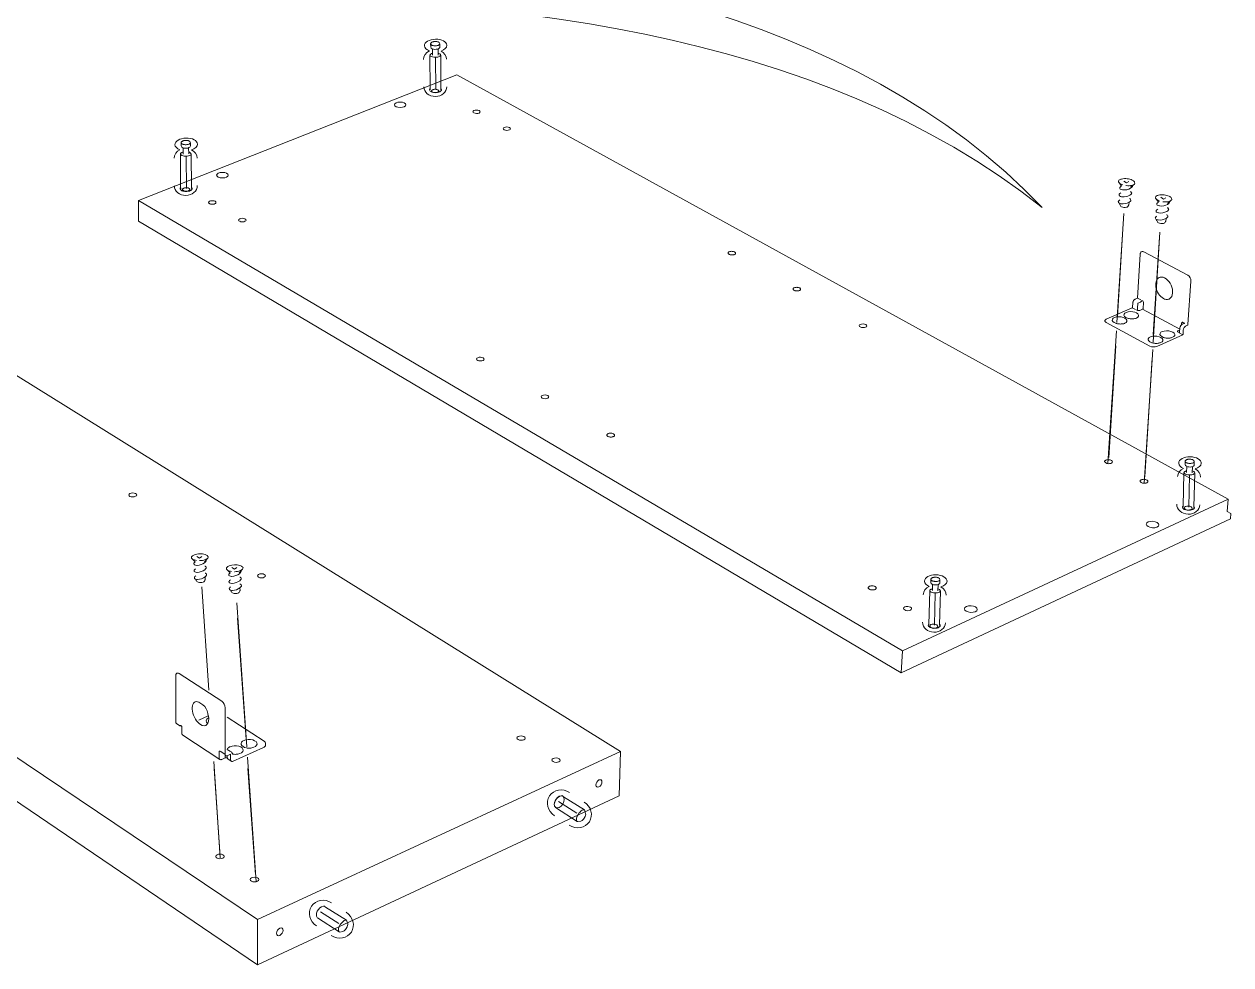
# Model space of a CAD drawing. Header units: metres. Extents: x -6.4 to 35.9, y -8.9 to 6.5.
# Drawn here: x 23.401 to 24.68, y 4.524 to 5.522 of the extents above; entities that cross this region are included whole.
import ezdxf

# ---------------------------------------------------------------- set-up
doc = ezdxf.new("R2010")
doc.units = ezdxf.units.M
doc.header["$MEASUREMENT"] = 0
doc.layers.add('PDF4_Geometry_Num_Penna__1_Num_Penna__255_Num_Penna__255_Num_Penna__255', color=255, linetype='Continuous', lineweight=18)
doc.layers.add('PDF4_Geometry_Num_Penna__7_Num_Penna__7_Num_Penna__7_Num_Penna__7', color=7, linetype='Continuous', lineweight=18)

msp = doc.modelspace()

# ---------------------------------------------------------------- linework, layer by layer
at = {"layer": 'PDF4_Geometry_Num_Penna__1_Num_Penna__255_Num_Penna__255_Num_Penna__255', "color": 255, "linetype": 'Continuous', "lineweight": 18, "flags": 128}
for points in [[(24.5662, 5.3104), (24.5599, 5.2116)], [(24.6046, 5.2956), (24.598, 5.1927)], [(24.5583, 5.1806), (24.5508, 5.0623)], [(24.5969, 5.168), (24.5889, 5.0415)], [(23.627, 4.8919), (23.6359, 4.7637)], [(23.602, 4.7326), (23.6082, 4.644)], [(23.638, 4.7323), (23.6458, 4.6199)]]:
    msp.add_lwpolyline(points, dxfattribs=at)
at = {"layer": 'PDF4_Geometry_Num_Penna__7_Num_Penna__7_Num_Penna__7_Num_Penna__7', "color": 7, "linetype": 'Continuous', "lineweight": 18, "flags": 128}
for points in [[(23.8414, 5.4975), (23.8414, 5.5007, 0.314902), (23.8397, 5.5027), (23.8395, 5.5028), (23.8389, 5.5029), (23.8383, 5.5031), (23.8377, 5.5032), (23.8371, 5.5032), (23.8365, 5.5032), (23.8358, 5.5032), (23.8352, 5.5031), (23.8346, 5.503), (23.8341, 5.5029), (23.8336, 5.5027), (23.8331, 5.5025), (23.8326, 5.5022), (23.8323, 5.5019), (23.832, 5.5016), (23.8319, 5.5013), (23.8318, 5.501), (23.8317, 5.5007), (23.8318, 5.4974)], [(23.8426, 5.453), (23.8424, 5.4886, 0.318637), (23.8396, 5.4908)], [(23.8312, 5.4535, 0.229516), (23.8306, 5.4523), (23.8306, 5.452), (23.8306, 5.4519)], [(23.8312, 5.4527), (23.8312, 5.4526, 0.380846), (23.8315, 5.4524)], [(23.5769, 5.3926), (23.5769, 5.3958, 0.315068), (23.5752, 5.3978), (23.5749, 5.3979), (23.5744, 5.3981), (23.5738, 5.3982), (23.5732, 5.3983), (23.5726, 5.3983), (23.5719, 5.3983), (23.5713, 5.3983), (23.5707, 5.3982), (23.5701, 5.3981), (23.5696, 5.398), (23.569, 5.3978), (23.5685, 5.3976), (23.5681, 5.3973), (23.5678, 5.3971), (23.5675, 5.3968), (23.5673, 5.3964), (23.5672, 5.3961), (23.5672, 5.3958), (23.5672, 5.3925)], [(23.5781, 5.3481), (23.5779, 5.3837, 0.318051), (23.5751, 5.3859)], [(24.561, 5.355, 0.209064), (24.5614, 5.3539), (24.5643, 5.35, 0.106603), (24.5627, 5.3486)], [(24.5614, 5.3538, 0.116264), (24.5638, 5.352, 0.033505), (24.5658, 5.3512)], [(24.5781, 5.3543, 0.114019), (24.5757, 5.3562, 0.079713), (24.5702, 5.3577, 0.082315), (24.5644, 5.3574, 0.116548), (24.5616, 5.3561)], [(24.5656, 5.3459, 0.154159), (24.5739, 5.3476, 0.121012), (24.5757, 5.3492)], [(24.5689, 5.3505, 0.014827), (24.5694, 5.3504, 0.08025), (24.5751, 5.3507, 0.11741), (24.5779, 5.352)], [(24.5785, 5.3531, -0.205501), (24.5779, 5.3521), (24.5738, 5.3486)], [(23.5666, 5.3486, 0.22634), (23.5661, 5.3474), (23.5661, 5.3471), (23.5661, 5.3471)], [(24.5625, 5.348, 0.275082), (24.563, 5.3468, 0.115964), (24.5652, 5.346)], [(24.5648, 5.3385, 0.153612), (24.5731, 5.3402, 0.113917), (24.5749, 5.3418)], [(24.6002, 5.3379, 0.21088), (24.6006, 5.3367), (24.6035, 5.3329, 0.106603), (24.6019, 5.3315)], [(24.6006, 5.3367, 0.117308), (24.603, 5.3348, 0.031742), (24.605, 5.334)], [(24.6173, 5.3372, 0.114019), (24.6149, 5.3391, 0.078921), (24.6094, 5.3406, 0.082275), (24.6036, 5.3403, 0.117649), (24.6008, 5.339)], [(24.5609, 5.3332, 0.27487), (24.5614, 5.332, 0.118872), (24.5636, 5.3312)], [(24.5624, 5.3305), (24.5631, 5.329, 0.118395), (24.5643, 5.328, 0.080816), (24.5668, 5.3273, 0.084091), (24.5695, 5.3274, 0.116647), (24.5709, 5.3282), (24.5718, 5.3294)], [(24.5741, 5.3344, -0.11622), (24.5723, 5.3328), (24.572, 5.3299)], [(24.6017, 5.3309, 0.273761), (24.6022, 5.3297, 0.115964), (24.6044, 5.3289, 0.001282), (24.6048, 5.3288, 0.15512), (24.6131, 5.3305, 0.121012), (24.6149, 5.3321)], [(24.604, 5.3214, 0.153612), (24.6123, 5.3231, 0.112833), (24.6141, 5.3247)], [(24.6086, 5.3333, 0.080361), (24.6143, 5.3336, 0.117876), (24.6171, 5.3349)], [(24.6177, 5.336, -0.203144), (24.6171, 5.3349), (24.613, 5.3315)], [(24.6001, 5.3161, 0.273546), (24.6006, 5.3149, 0.118872), (24.6028, 5.314)], [(24.6016, 5.3133), (24.6023, 5.3119, 0.120653), (24.6035, 5.3109, 0.080816), (24.606, 5.3102, 0.084091), (24.6087, 5.3103, 0.116493), (24.6101, 5.3111), (24.611, 5.3123)], [(24.6133, 5.3173, -0.114958), (24.6115, 5.3157), (24.6112, 5.3128, -0.189974), (24.6109, 5.3122)], [(24.6135, 5.3178, 0.276902), (24.6129, 5.319, 0.03883), (24.6121, 5.3195)], [(24.6292, 5.1923), (24.6293, 5.1925), (24.6295, 5.1928), (24.6295, 5.193), (24.6298, 5.1975), (24.6299, 5.1981), (24.6301, 5.1987), (24.6303, 5.1993), (24.6306, 5.1999), (24.631, 5.2004), (24.6314, 5.2008), (24.6319, 5.2012), (24.6323, 5.2015), (24.6344, 5.2024), (24.6345, 5.2025), (24.6347, 5.2026), (24.6347, 5.2028), (24.6347, 5.203), (24.6379, 5.2492, 0.272109), (24.6346, 5.2555), (24.5879, 5.2801), (24.5875, 5.2803), (24.587, 5.2805), (24.5865, 5.2805), (24.5861, 5.2805), (24.5856, 5.2803), (24.5852, 5.2801), (24.5849, 5.2798), (24.5845, 5.2793), (24.5843, 5.2789), (24.5842, 5.2783), (24.5841, 5.2777), (24.5811, 5.2311), (24.5788, 5.2301)], [(24.6251, 5.1948), (24.6255, 5.1947), (24.6258, 5.1947), (24.6258, 5.1944), (24.6256, 5.1942), (24.6292, 5.1923), (24.6016, 5.18, -0.201542), (24.5944, 5.1802), (24.5481, 5.2052)], [(24.6413, 5.0545), (24.6414, 5.0578, 0.314111), (24.6398, 5.0598), (24.6395, 5.0599), (24.639, 5.0601), (24.6384, 5.0602), (24.6378, 5.0603), (24.6372, 5.0604), (24.6366, 5.0604), (24.6359, 5.0604), (24.6353, 5.0604), (24.6347, 5.0603), (24.6342, 5.0602), (24.6336, 5.06), (24.6331, 5.0598), (24.6327, 5.0595), (24.6324, 5.0593), (24.6321, 5.059), (24.6319, 5.0587), (24.6318, 5.0583), (24.6318, 5.058), (24.6317, 5.0548)], [(24.6411, 5.01), (24.642, 5.0456, 0.316988), (24.6393, 5.0479)], [(24.6296, 5.0109, 0.230979), (24.629, 5.0097), (24.629, 5.0094), (24.629, 5.0093)], [(24.6296, 5.0101), (24.6296, 5.01, 0.381044), (24.63, 5.0098)], [(24.6309, 5.0072), (24.6312, 5.0071), (24.6318, 5.0069), (24.6324, 5.0067), (24.6331, 5.0066), (24.6338, 5.0065), (24.6345, 5.0064), (24.6352, 5.0064), (24.6359, 5.0064), (24.6366, 5.0064), (24.6373, 5.0065), (24.638, 5.0066), (24.6386, 5.0067), (24.6392, 5.0069), (24.6398, 5.0071), (24.6403, 5.0073), (24.6407, 5.0076), (24.6411, 5.0079), (24.6413, 5.0082), (24.6415, 5.0085), (24.6416, 5.0089), (24.6416, 5.009), (24.6416, 5.0093, 0.219109), (24.6411, 5.0106)], [(23.5917, 4.9516), (23.5953, 4.9556, 0.416893), (23.5952, 4.9578, 0.115072), (23.5925, 4.9594, 0.079988), (23.5868, 4.9601, 0.080809), (23.5811, 4.959, 0.11522), (23.5786, 4.9573, 0.421319), (23.5786, 4.9551), (23.5821, 4.9517, 0.107652), (23.5807, 4.95)], [(23.5787, 4.955, 0.116113), (23.5813, 4.9535, 0.030584), (23.5834, 4.953)], [(23.5806, 4.9494, 0.275188), (23.5813, 4.9483, 0.116139), (23.5836, 4.9478, -0.01056), (23.584, 4.9478, 0.154702), (23.5919, 4.9506, 0.121838), (23.5935, 4.9525)], [(23.587, 4.9528, 0.081212), (23.5927, 4.9539, 0.11827), (23.5953, 4.9556)], [(23.5823, 4.9443, 0.100246), (23.5809, 4.9426, 0.141539), (23.5808, 4.942)], [(23.5815, 4.9409, 0.118319), (23.5838, 4.9403, 0.010414), (23.5842, 4.9404, 0.153526), (23.5922, 4.9432, 0.11283), (23.5937, 4.945)], [(23.5938, 4.9456, 0.277852), (23.5931, 4.9467, 0.05402), (23.5922, 4.947)], [(23.5941, 4.9381, 0.27349), (23.5934, 4.9392, 0.037953), (23.5925, 4.9396)], [(23.6287, 4.9399), (23.6323, 4.9439, 0.418333), (23.6322, 4.9462, 0.11309), (23.6295, 4.9477, 0.162413), (23.6181, 4.9473, 0.115634), (23.6156, 4.9456, 0.42264), (23.6156, 4.9434), (23.6191, 4.94, 0.106273), (23.6177, 4.9383)], [(23.6157, 4.9434, 0.115558), (23.6183, 4.9418, 0.030568), (23.6205, 4.9413)], [(23.6176, 4.9377, 0.27787), (23.6183, 4.9367, 0.117793), (23.6206, 4.9361), (23.621, 4.9361, 0.154503), (23.629, 4.939, 0.121884), (23.6305, 4.9408)], [(23.6236, 4.9411, 0.009486), (23.6241, 4.9411, 0.080509), (23.6297, 4.9422, 0.11963), (23.6323, 4.9439)], [(23.583, 4.932), (23.5838, 4.9307, 0.11729), (23.5851, 4.9299, 0.1626), (23.5904, 4.93, 0.119), (23.5917, 4.931), (23.5924, 4.9323)], [(23.5939, 4.9375, -0.115265), (23.5925, 4.9357), (23.5926, 4.9328)], [(23.6212, 4.9287, 0.153978), (23.6292, 4.9315, 0.11392), (23.6307, 4.9333)], [(23.6311, 4.9265, 0.272525), (23.6304, 4.9275, 0.036453), (23.6295, 4.9279)], [(24.3717, 4.9294), (24.3718, 4.9326, 0.314587), (24.3701, 4.9346), (24.3699, 4.9347), (24.3694, 4.9349), (24.3688, 4.9351), (24.3682, 4.9352), (24.3676, 4.9353), (24.3669, 4.9353), (24.3663, 4.9353), (24.3657, 4.9352), (24.3651, 4.9351), (24.3645, 4.935), (24.364, 4.9349), (24.3635, 4.9347), (24.3631, 4.9344), (24.3627, 4.9341), (24.3625, 4.9338), (24.3623, 4.9335), (24.3622, 4.9332), (24.3621, 4.9329), (24.362, 4.9296)], [(23.6188, 4.9218, 0.117668), (23.6211, 4.9212, 0.010271), (23.6215, 4.9212, 0.154256), (23.6295, 4.924)], [(23.631, 4.9259, -0.116351), (23.6295, 4.9241), (23.6296, 4.9211)], [(24.3714, 4.8849), (24.3724, 4.9204, 0.318452), (24.3696, 4.9228)], [(24.36, 4.8857, 0.231801), (24.3594, 4.8845), (24.3594, 4.8843), (24.3594, 4.8842)], [(24.36, 4.8849), (24.36, 4.8849, 0.366962), (24.3603, 4.8846)], [(24.3613, 4.8821), (24.3616, 4.882), (24.3621, 4.8818), (24.3628, 4.8816), (24.3634, 4.8815), (24.3641, 4.8814), (24.3648, 4.8813), (24.3656, 4.8812), (24.3663, 4.8812), (24.367, 4.8813), (24.3677, 4.8813), (24.3684, 4.8814), (24.369, 4.8816), (24.3696, 4.8817), (24.3702, 4.8819), (24.3706, 4.8822), (24.3711, 4.8825), (24.3714, 4.8827), (24.3717, 4.8831), (24.3719, 4.8834), (24.372, 4.8838), (24.372, 4.8839), (24.372, 4.8842, 0.219109), (24.3715, 4.8854)], [(23.6085, 4.7508), (23.6091, 4.7504), (23.6137, 4.7474), (23.6137, 4.7969, 0.232501), (23.6102, 4.8038), (23.5649, 4.8331), (23.5644, 4.8334), (23.5639, 4.8336), (23.5635, 4.8336), (23.5631, 4.8336), (23.5627, 4.8335), (23.5623, 4.8333), (23.562, 4.833), (23.5617, 4.8325), (23.5615, 4.832), (23.5614, 4.8314), (23.5614, 4.8307), (23.5616, 4.7815), (23.5616, 4.781), (23.5618, 4.7806), (23.562, 4.7803), (23.5622, 4.7801)], [(23.5858, 4.7837), (23.5959, 4.7882, 0.340592), (23.5831, 4.8035)]]:
    msp.add_lwpolyline(points, format="xyb", dxfattribs=at)
for points in [[(23.8337, 5.4908), (23.8336, 5.4907), (23.833, 5.4906), (23.8325, 5.4903), (23.8321, 5.4901), (23.8317, 5.4898), (23.8314, 5.4895), (23.8311, 5.4892), (23.831, 5.4889), (23.8309, 5.4885), (23.8309, 5.4884)], [(23.8414, 5.5007), (23.8414, 5.5006), (23.8413, 5.5003), (23.8411, 5.5001), (23.8409, 5.4998), (23.8405, 5.4996), (23.8401, 5.4993), (23.8396, 5.4991), (23.8391, 5.499), (23.8385, 5.4988), (23.8378, 5.4987), (23.8372, 5.4987), (23.8365, 5.4986), (23.8358, 5.4987), (23.8352, 5.4987), (23.8345, 5.4988), (23.834, 5.499), (23.8334, 5.4991), (23.8329, 5.4993), (23.8325, 5.4996), (23.8322, 5.4998), (23.832, 5.5001), (23.8318, 5.5003), (23.8318, 5.5006), (23.8317, 5.5007)], [(23.8337, 5.4954), (23.8337, 5.4888)], [(23.8396, 5.4888), (23.8396, 5.4954)], [(23.8309, 5.4884), (23.8309, 5.4885), (23.8312, 5.4529)], [(23.8368, 5.4862), (23.8373, 5.4522)], [(23.5218, 5.3345), (23.8596, 5.4679), (24.6774, 5.018)], [(23.8326, 5.4499), (23.8328, 5.4498), (23.8334, 5.4496), (23.8341, 5.4494), (23.8347, 5.4493), (23.8354, 5.4492), (23.8361, 5.4492), (23.8369, 5.4491), (23.8376, 5.4492), (23.8383, 5.4492), (23.839, 5.4493), (23.8397, 5.4494), (23.8403, 5.4496), (23.8409, 5.4498), (23.8414, 5.45), (23.8419, 5.4503), (23.8423, 5.4505), (23.8427, 5.4509), (23.843, 5.4512), (23.8431, 5.4515), (23.8432, 5.4519), (23.8432, 5.4521)], [(23.5769, 5.3958), (23.5769, 5.3958), (23.5768, 5.3955), (23.5766, 5.3952), (23.5764, 5.3949), (23.576, 5.3947), (23.5756, 5.3945), (23.5751, 5.3943), (23.5745, 5.3941), (23.5739, 5.394), (23.5733, 5.3939), (23.5726, 5.3938), (23.572, 5.3938), (23.5713, 5.3938), (23.5706, 5.3939), (23.57, 5.394), (23.5694, 5.3941), (23.5689, 5.3943), (23.5684, 5.3945), (23.568, 5.3947), (23.5677, 5.3949), (23.5674, 5.3952), (23.5673, 5.3955), (23.5672, 5.3958), (23.5672, 5.3958)], [(23.5691, 5.3905), (23.5692, 5.3839)], [(23.5751, 5.384), (23.575, 5.3906)], [(23.5692, 5.3859), (23.5691, 5.3859), (23.5685, 5.3857), (23.568, 5.3855), (23.5675, 5.3852), (23.5671, 5.385), (23.5668, 5.3847), (23.5666, 5.3843), (23.5665, 5.384), (23.5664, 5.3837), (23.5664, 5.3835)], [(23.5664, 5.3836), (23.5664, 5.3836), (23.5666, 5.348)], [(23.5723, 5.3813), (23.5728, 5.3473)], [(24.5669, 5.3552), (24.5695, 5.3533), (24.572, 5.3547)], [(23.568, 5.345), (23.5683, 5.3449), (23.5689, 5.3447), (23.5695, 5.3446), (23.5702, 5.3444), (23.5709, 5.3443), (23.5716, 5.3443), (23.5723, 5.3443), (23.5731, 5.3443), (23.5738, 5.3444), (23.5745, 5.3444), (23.5751, 5.3446), (23.5758, 5.3447), (23.5764, 5.3449), (23.5769, 5.3451), (23.5774, 5.3454), (23.5778, 5.3457), (23.5781, 5.346), (23.5784, 5.3463), (23.5786, 5.3467), (23.5787, 5.347), (23.5787, 5.3472)], [(24.6061, 5.3381), (24.6087, 5.3362), (24.6112, 5.3375)], [(23.5218, 5.3345), (23.522, 5.3126)], [(23.5218, 5.3345), (24.3319, 4.8571), (24.6774, 5.018)], [(24.5624, 5.3315), (24.5623, 5.3309)], [(23.522, 5.3126), (24.3308, 4.8339)], [(24.5666, 5.3208), (24.5592, 5.2054)], [(24.6016, 5.3144), (24.6015, 5.3138)], [(24.6051, 5.3012), (24.5977, 5.1844)], [(24.0331, 4.7506), (23.2655, 5.228), (22.8925, 5.0806)], [(24.576, 5.2217), (24.5759, 5.2214), (24.5758, 5.2211), (24.5756, 5.2209)], [(24.5763, 5.2261), (24.576, 5.2217)], [(24.5788, 5.2301), (24.5783, 5.2298), (24.5779, 5.2295), (24.5775, 5.229), (24.5771, 5.2285), (24.5767, 5.2279), (24.5765, 5.2273), (24.5763, 5.2267), (24.5763, 5.2261)], [(24.5845, 5.227), (24.5816, 5.2257), (24.5813, 5.2205), (24.5812, 5.2201), (24.5811, 5.2195), (24.5809, 5.219), (24.5807, 5.2185), (24.5812, 5.2182)], [(24.5847, 5.2292), (24.5811, 5.2311)], [(24.5845, 5.227), (24.5849, 5.2273), (24.5853, 5.2275), (24.5856, 5.2279), (24.5859, 5.2284)], [(24.5876, 5.2262), (24.5876, 5.2266), (24.5875, 5.227), (24.5873, 5.2274), (24.5871, 5.2277), (24.5868, 5.2281), (24.5865, 5.2283), (24.586, 5.2285)], [(24.5875, 5.2262), (24.5872, 5.2204), (24.5871, 5.2201), (24.587, 5.2198), (24.5868, 5.2196), (24.5865, 5.2194)], [(24.6088, 5.2307), (24.6097, 5.2302), (24.6106, 5.2299), (24.6115, 5.2297), (24.6124, 5.2297), (24.6132, 5.2297), (24.614, 5.2299), (24.6147, 5.2302), (24.6155, 5.2306)], [(24.5466, 5.2071), (24.5467, 5.2075), (24.5469, 5.2078), (24.5472, 5.2082), (24.5476, 5.2084), (24.5481, 5.2087)], [(24.5756, 5.2209), (24.5481, 5.2087)], [(24.5784, 5.2094), (24.5775, 5.2093), (24.5765, 5.2092), (24.5755, 5.2091), (24.5745, 5.2092), (24.5735, 5.2093), (24.5725, 5.2094), (24.5716, 5.2096), (24.5707, 5.2099)], [(24.5792, 5.219), (24.5756, 5.2209)], [(24.5803, 5.21), (24.5797, 5.2098), (24.5791, 5.2096), (24.5784, 5.2094)], [(24.5812, 5.2182), (24.5816, 5.2181), (24.582, 5.2179), (24.5824, 5.2179), (24.5829, 5.2179), (24.5833, 5.218), (24.5836, 5.2181), (24.5865, 5.2194)], [(24.6261, 5.1982), (24.5865, 5.2194)], [(24.5481, 5.2052), (24.5475, 5.2056), (24.5471, 5.2059), (24.5468, 5.2063), (24.5466, 5.2067), (24.5466, 5.2071)], [(24.5588, 5.1964), (24.5498, 5.0558)], [(24.5659, 5.2039), (24.565, 5.2038), (24.564, 5.2037), (24.5631, 5.2036), (24.5621, 5.2037), (24.5611, 5.2037), (24.5601, 5.2039), (24.5592, 5.2041), (24.5583, 5.2044)], [(24.5678, 5.2045), (24.5673, 5.2043), (24.5666, 5.204), (24.5659, 5.2039)], [(24.6241, 5.1953), (24.6238, 5.1955), (24.6236, 5.1957), (24.6236, 5.1959), (24.6236, 5.1961), (24.6238, 5.1963), (24.6241, 5.1965)], [(24.6261, 5.1973), (24.6241, 5.1965)], [(24.6288, 5.2034), (24.6283, 5.2031), (24.6279, 5.2028), (24.6274, 5.2023), (24.627, 5.2018), (24.6267, 5.2012), (24.6265, 5.2006), (24.6263, 5.2), (24.6262, 5.1994), (24.6259, 5.1952)], [(24.6298, 5.2051), (24.6293, 5.2054), (24.629, 5.2055), (24.6287, 5.2055), (24.6285, 5.2054), (24.6283, 5.2052), (24.6282, 5.205), (24.628, 5.2046), (24.628, 5.2028)], [(24.6297, 5.2038), (24.6288, 5.2034)], [(24.6307, 5.2043), (24.6297, 5.2038)], [(24.63, 5.2051), (24.6302, 5.2049), (24.6305, 5.2046), (24.6307, 5.2043)], [(24.6312, 5.2049), (24.6312, 5.2047), (24.6311, 5.2045), (24.6309, 5.2044), (24.6308, 5.2043)], [(24.5982, 5.1834), (24.5972, 5.1837), (24.5964, 5.1839)], [(24.604, 5.1834), (24.6031, 5.1833), (24.6021, 5.1832), (24.6011, 5.1831), (24.6001, 5.1832), (24.5991, 5.1833), (24.5982, 5.1834)], [(24.606, 5.184), (24.6054, 5.1838), (24.6047, 5.1836), (24.604, 5.1834)], [(24.6164, 5.189), (24.6155, 5.1888), (24.6145, 5.1887), (24.6136, 5.1887), (24.6126, 5.1888), (24.6116, 5.1888), (24.6106, 5.189), (24.6097, 5.1892), (24.6088, 5.1895)], [(24.6184, 5.1896), (24.6178, 5.1893), (24.6171, 5.1892), (24.6164, 5.189)], [(24.6259, 5.1952), (24.6251, 5.1948), (24.6249, 5.1949), (24.6247, 5.195), (24.6241, 5.1953)], [(24.5974, 5.1768), (24.5883, 5.035)], [(22.8925, 5.0806), (23.6482, 4.5724)], [(24.6414, 5.0578), (24.6414, 5.0577), (24.6413, 5.0574), (24.6411, 5.0571), (24.6409, 5.0569), (24.6405, 5.0566), (24.6401, 5.0564), (24.6396, 5.0562), (24.639, 5.0561), (24.6384, 5.056), (24.6378, 5.0559), (24.6371, 5.0559), (24.6364, 5.0559), (24.6358, 5.0559), (24.6351, 5.056), (24.6345, 5.0561), (24.6339, 5.0563), (24.6334, 5.0564), (24.6329, 5.0567), (24.6325, 5.0569), (24.6322, 5.0571), (24.6319, 5.0574), (24.6318, 5.0577), (24.6318, 5.058), (24.6318, 5.058)], [(24.6305, 5.0458), (24.6305, 5.0459), (24.6296, 5.0103)], [(24.6334, 5.0481), (24.6333, 5.048), (24.6327, 5.0479), (24.6322, 5.0477), (24.6317, 5.0474), (24.6313, 5.0472), (24.631, 5.0469), (24.6308, 5.0466), (24.6306, 5.0463), (24.6305, 5.0459), (24.6305, 5.0458)], [(24.6335, 5.0527), (24.6333, 5.0461)], [(24.6363, 5.0434), (24.6357, 5.0094)], [(24.6392, 5.0459), (24.6394, 5.0525)], [(23.6481, 4.5243), (22.8948, 5.0353)], [(24.6774, 5.018), (24.6765, 5.0049)], [(24.6765, 5.0049), (24.6802, 5.0028)], [(24.3308, 4.8339), (24.6799, 4.9971)], [(24.6802, 5.0028), (24.6799, 4.9971)], [(23.5839, 4.9572), (23.5867, 4.9556), (23.589, 4.9573)], [(23.6209, 4.9455), (23.6238, 4.9439), (23.626, 4.9457)], [(23.5828, 4.933), (23.5828, 4.9325)], [(24.3718, 4.9326), (24.3718, 4.9325), (24.3717, 4.9323), (24.3715, 4.932), (24.3712, 4.9317), (24.3709, 4.9315), (24.3705, 4.9313), (24.3699, 4.9311), (24.3694, 4.931), (24.3688, 4.9308), (24.3682, 4.9308), (24.3675, 4.9307), (24.3668, 4.9307), (24.3661, 4.9308), (24.3655, 4.9309), (24.3649, 4.931), (24.3643, 4.9311), (24.3638, 4.9313), (24.3633, 4.9315), (24.3629, 4.9318), (24.3625, 4.932), (24.3623, 4.9323), (24.3622, 4.9326), (24.3621, 4.9329), (24.3621, 4.9329)], [(24.3639, 4.9275), (24.3637, 4.921)], [(24.3696, 4.9208), (24.3698, 4.9274)], [(23.5889, 4.925), (23.5964, 4.8155)], [(23.6198, 4.9214), (23.6198, 4.9208)], [(23.62, 4.9204), (23.6208, 4.919)], [(23.6295, 4.9207), (23.6287, 4.9193)], [(24.3609, 4.9207), (24.3609, 4.9207), (24.36, 4.8852)], [(24.3637, 4.9229), (24.3637, 4.9229), (24.3631, 4.9227), (24.3626, 4.9226), (24.3621, 4.9223), (24.3617, 4.9221), (24.3614, 4.9218), (24.3611, 4.9214), (24.361, 4.9211), (24.3609, 4.9208), (24.3609, 4.9207)], [(24.3667, 4.9182), (24.3661, 4.8843)], [(23.6261, 4.9082), (23.6367, 4.7553)], [(24.3319, 4.8571), (24.3308, 4.8339)], [(23.6158, 4.7868), (23.6552, 4.7613)], [(23.5622, 4.7801), (23.5657, 4.7778), (23.5657, 4.7779), (23.5656, 4.7779)], [(23.5656, 4.7779), (23.5665, 4.7782)], [(23.5657, 4.7778), (23.566, 4.7777), (23.5663, 4.7776), (23.5667, 4.7777), (23.5671, 4.7778), (23.5672, 4.7777), (23.5673, 4.7776)], [(23.5668, 4.7781), (23.567, 4.7779), (23.5671, 4.7778)], [(23.5673, 4.7776), (23.5675, 4.7773), (23.5677, 4.7769), (23.5678, 4.7765), (23.5679, 4.7761), (23.568, 4.7758)], [(23.568, 4.7745), (23.568, 4.7758)], [(23.5681, 4.7688), (23.568, 4.7689), (23.568, 4.7745)], [(23.6081, 4.7421), (23.5688, 4.7678), (23.5685, 4.768), (23.5683, 4.7684), (23.5681, 4.7688)], [(23.6552, 4.7613), (23.6556, 4.761), (23.6559, 4.7606), (23.6562, 4.7602), (23.6564, 4.7598), (23.6564, 4.7594)], [(23.6085, 4.7508), (23.6082, 4.751), (23.6079, 4.751), (23.6076, 4.7509), (23.6075, 4.7507), (23.6074, 4.7504), (23.6073, 4.75), (23.6073, 4.7431)], [(23.6158, 4.7521), (23.6163, 4.7521), (23.6168, 4.752), (23.6172, 4.7519)], [(23.6194, 4.7476), (23.6158, 4.746)], [(23.6159, 4.7521), (23.616, 4.7526), (23.6162, 4.7532), (23.6166, 4.7537), (23.617, 4.7543), (23.6176, 4.7547), (23.6182, 4.7552), (23.619, 4.7556)], [(23.6172, 4.7519), (23.6189, 4.7508)], [(23.6188, 4.7508), (23.6207, 4.7496)], [(23.6194, 4.7421), (23.6194, 4.7476)], [(23.6207, 4.7496), (23.621, 4.7492), (23.6212, 4.7488), (23.6214, 4.7483), (23.6215, 4.7477)], [(23.6215, 4.74), (23.6545, 4.7548), (23.655, 4.7551), (23.6555, 4.7555), (23.6559, 4.7558), (23.6562, 4.7562), (23.6564, 4.7566), (23.6564, 4.7571)], [(23.6273, 4.7477), (23.6264, 4.7475), (23.6254, 4.7475), (23.6244, 4.7474), (23.6235, 4.7475), (23.6225, 4.7475), (23.6216, 4.7477)], [(23.6421, 4.7543), (23.6411, 4.7541), (23.6401, 4.754), (23.6392, 4.754), (23.6382, 4.754), (23.6372, 4.7541), (23.6363, 4.7543)], [(24.033, 4.7506), (23.6482, 4.5724)], [(23.6564, 4.7594), (23.6564, 4.7571)], [(24.033, 4.7506), (24.0317, 4.7034)], [(23.6016, 4.7399), (23.6086, 4.6377)], [(23.6073, 4.7431), (23.6074, 4.7431), (23.6076, 4.7427), (23.6078, 4.7423), (23.6081, 4.7421)], [(23.6081, 4.7421), (23.6085, 4.7419), (23.6091, 4.7418), (23.6096, 4.7419), (23.6101, 4.7421)], [(23.6101, 4.7421), (23.6137, 4.7436), (23.6141, 4.7438), (23.6145, 4.7438), (23.6151, 4.7438), (23.6156, 4.7438), (23.616, 4.7436), (23.6159, 4.744), (23.6159, 4.7444), (23.6159, 4.746)], [(23.6158, 4.746), (23.6153, 4.7458), (23.6149, 4.7458), (23.6145, 4.7459), (23.6142, 4.7461), (23.6139, 4.7465), (23.6138, 4.7469), (23.6137, 4.7474)], [(23.6137, 4.7436), (23.6137, 4.7459), (23.6139, 4.746), (23.6142, 4.7461)], [(23.6167, 4.7426), (23.6167, 4.7426), (23.6167, 4.7426), (23.6166, 4.7426), (23.6166, 4.7427), (23.6163, 4.7429), (23.6161, 4.7433), (23.616, 4.7436)], [(23.6167, 4.7426), (23.6202, 4.7403)], [(23.6202, 4.7403), (23.6199, 4.7406), (23.6196, 4.741), (23.6194, 4.7415), (23.6194, 4.7421)], [(23.6215, 4.74), (23.621, 4.74), (23.6206, 4.7401), (23.6202, 4.7403)], [(23.6373, 4.7444), (23.6465, 4.6123)], [(24.0317, 4.7034), (23.6481, 4.5243)], [(23.9867, 4.685), (23.9673, 4.6974)], [(23.9727, 4.7025), (23.9708, 4.7037)], [(23.9947, 4.6885), (23.9727, 4.7025)], [(23.9638, 4.6914), (23.9637, 4.6915), (23.9633, 4.6921), (23.963, 4.6928), (23.9629, 4.6935), (23.9628, 4.6943)], [(23.9869, 4.6763), (23.964, 4.691)], [(23.7203, 4.5855), (23.7184, 4.5867)], [(23.7423, 4.5715), (23.7203, 4.5855)], [(23.6482, 4.5724), (23.6481, 4.5243)], [(23.7114, 4.5744), (23.7113, 4.5745), (23.7109, 4.5751), (23.7107, 4.5758), (23.7105, 4.5765), (23.7105, 4.5773)], [(23.7346, 4.5593), (23.7116, 4.574)], [(23.7344, 4.568), (23.715, 4.5804)]]:
    msp.add_lwpolyline(points, dxfattribs=at)
for points in [[(23.8393, 5.4519), (23.8388, 5.4521), (23.8383, 5.4523), (23.8377, 5.4524), (23.837, 5.4525), (23.8364, 5.4525), (23.8357, 5.4525), (23.8351, 5.4524), (23.8345, 5.4523), (23.834, 5.4521), (23.8335, 5.4519), (23.8331, 5.4517), (23.8328, 5.4514), (23.8327, 5.451), (23.8326, 5.4508), (23.8327, 5.4504), (23.8329, 5.4501), (23.8331, 5.4499), (23.8335, 5.4496), (23.834, 5.4494), (23.8346, 5.4492), (23.8351, 5.4491), (23.8358, 5.449), (23.8365, 5.4489), (23.8372, 5.449), (23.8378, 5.449), (23.8384, 5.4492), (23.8389, 5.4494), (23.8394, 5.4496), (23.8397, 5.4499), (23.84, 5.4501), (23.8402, 5.4504), (23.8402, 5.4507), (23.8402, 5.451), (23.84, 5.4513), (23.8397, 5.4516)], [(23.5755, 5.3475), (23.575, 5.3478), (23.5745, 5.348), (23.5738, 5.3481), (23.5732, 5.3482), (23.5725, 5.3482), (23.5718, 5.3482), (23.5712, 5.3481), (23.5706, 5.348), (23.57, 5.3478), (23.5695, 5.3475), (23.5691, 5.3473), (23.5688, 5.347), (23.5686, 5.3467), (23.5686, 5.3463), (23.5686, 5.346), (23.5688, 5.3457), (23.5691, 5.3454), (23.5695, 5.3451), (23.5699, 5.3449), (23.5705, 5.3447), (23.5711, 5.3446), (23.5718, 5.3445), (23.5724, 5.3445), (23.5731, 5.3445), (23.5738, 5.3446), (23.5744, 5.3447), (23.575, 5.3449), (23.5754, 5.3451), (23.5758, 5.3454), (23.5761, 5.3457), (23.5763, 5.346), (23.5764, 5.3463), (23.5763, 5.3466), (23.5761, 5.347), (23.5759, 5.3472)], [(23.6031, 5.3338), (23.6027, 5.334), (23.6021, 5.3342), (23.6015, 5.3343), (23.6008, 5.3344), (23.6001, 5.3344), (23.5995, 5.3344), (23.5988, 5.3343), (23.5982, 5.3342), (23.5976, 5.334), (23.5972, 5.3338), (23.5967, 5.3335), (23.5964, 5.3332), (23.5963, 5.3329), (23.5962, 5.3326), (23.5963, 5.3322), (23.5964, 5.3319), (23.5967, 5.3316), (23.5971, 5.3314), (23.5976, 5.3311), (23.5981, 5.3309), (23.5987, 5.3308), (23.5994, 5.3307), (23.6001, 5.3307), (23.6008, 5.3307), (23.6014, 5.3308), (23.602, 5.3309), (23.6026, 5.3311), (23.6031, 5.3313), (23.6035, 5.3316), (23.6038, 5.3319), (23.604, 5.3322), (23.604, 5.3325), (23.604, 5.3329), (23.6038, 5.3332), (23.6035, 5.3335)], [(24.1539, 5.2801), (24.1534, 5.2803), (24.1528, 5.2805), (24.1522, 5.2806), (24.1515, 5.2807), (24.1508, 5.2808), (24.1501, 5.2807), (24.1495, 5.2807), (24.1489, 5.2805), (24.1483, 5.2803), (24.1479, 5.2801), (24.1475, 5.2798), (24.1472, 5.2795), (24.1471, 5.2792), (24.1471, 5.2789), (24.1472, 5.2785), (24.1474, 5.2782), (24.1477, 5.2779), (24.1481, 5.2776), (24.1486, 5.2774), (24.1492, 5.2772), (24.1498, 5.277), (24.1505, 5.2769), (24.1512, 5.2769), (24.1518, 5.2769), (24.1525, 5.277), (24.1531, 5.2772), (24.1537, 5.2774), (24.1541, 5.2776), (24.1545, 5.2779), (24.1548, 5.2782), (24.1549, 5.2785), (24.155, 5.2788), (24.1549, 5.2791), (24.1547, 5.2795), (24.1543, 5.2798)], [(24.223, 5.2419), (24.2224, 5.2421), (24.2219, 5.2423), (24.2212, 5.2425), (24.2205, 5.2425), (24.2199, 5.2426), (24.2191, 5.2425), (24.2185, 5.2425), (24.2179, 5.2423), (24.2173, 5.2422), (24.2168, 5.2419), (24.2165, 5.2416), (24.2162, 5.2413), (24.2161, 5.241), (24.2161, 5.2407), (24.2162, 5.2403), (24.2164, 5.24), (24.2167, 5.2397), (24.2171, 5.2394), (24.2177, 5.2391), (24.2182, 5.239), (24.2189, 5.2388), (24.2196, 5.2387), (24.2202, 5.2387), (24.221, 5.2387), (24.2216, 5.2388), (24.2222, 5.239), (24.2228, 5.2391), (24.2232, 5.2394), (24.2236, 5.2397), (24.2239, 5.24), (24.224, 5.2403), (24.224, 5.2406), (24.2239, 5.241), (24.2237, 5.2413), (24.2234, 5.2416)], [(24.5859, 5.2284), (24.586, 5.2284), (24.586, 5.2284), (24.586, 5.2284), (24.586, 5.2285)], [(24.5785, 5.2095), (24.5785, 5.2094)], [(24.5661, 5.204), (24.566, 5.204)], [(24.6042, 5.1835), (24.6041, 5.1835)], [(24.6166, 5.1891), (24.6165, 5.189)], [(24.6259, 5.1949), (24.6259, 5.1948)], [(24.0257, 5.0872), (24.0252, 5.0874), (24.0245, 5.0877), (24.0239, 5.0878), (24.0232, 5.0879), (24.0225, 5.0879), (24.0218, 5.0879), (24.0211, 5.0878), (24.0204, 5.0877), (24.0199, 5.0875), (24.0194, 5.0872), (24.019, 5.0869), (24.0187, 5.0866), (24.0185, 5.0862), (24.0185, 5.0858), (24.0186, 5.0855), (24.0188, 5.0851), (24.0191, 5.0848), (24.0196, 5.0845), (24.0201, 5.0843), (24.0207, 5.0841), (24.0213, 5.0839), (24.022, 5.0838), (24.0227, 5.0838), (24.0234, 5.0838), (24.0242, 5.0839), (24.0248, 5.084), (24.0254, 5.0843), (24.0258, 5.0845), (24.0262, 5.0848), (24.0265, 5.0851), (24.0267, 5.0855), (24.0267, 5.0858), (24.0267, 5.0862), (24.0264, 5.0866), (24.0261, 5.0869)], [(24.5535, 5.0591), (24.5539, 5.0588), (24.5543, 5.0585), (24.5545, 5.0581), (24.5547, 5.0577), (24.5547, 5.0574), (24.5545, 5.057), (24.5543, 5.0567), (24.5539, 5.0564), (24.5535, 5.0561), (24.5529, 5.0559), (24.5523, 5.0558), (24.5516, 5.0557), (24.5509, 5.0556), (24.5502, 5.0557), (24.5495, 5.0558), (24.5488, 5.0559), (24.5482, 5.0562), (24.5476, 5.0564), (24.5472, 5.0567), (24.5468, 5.057), (24.5465, 5.0574), (24.5464, 5.0577), (24.5464, 5.0581), (24.5465, 5.0585), (24.5468, 5.0588), (24.5472, 5.0591), (24.5476, 5.0594), (24.5482, 5.0596), (24.5488, 5.0597), (24.5495, 5.0598), (24.5502, 5.0598), (24.5509, 5.0598), (24.5516, 5.0597), (24.5523, 5.0596), (24.5529, 5.0594)], [(24.5911, 5.0383), (24.5916, 5.038), (24.5919, 5.0377), (24.5922, 5.0373), (24.5923, 5.0369), (24.5923, 5.0366), (24.5922, 5.0362), (24.5919, 5.0359), (24.5916, 5.0356), (24.5911, 5.0353), (24.5906, 5.0351), (24.5899, 5.0349), (24.5892, 5.0348), (24.5885, 5.0348), (24.5878, 5.0348), (24.5871, 5.0349), (24.5864, 5.0351), (24.5858, 5.0353), (24.5852, 5.0356), (24.5847, 5.0359), (24.5844, 5.0362), (24.5841, 5.0366), (24.584, 5.037), (24.584, 5.0373), (24.5841, 5.0377), (24.5844, 5.038), (24.5847, 5.0383), (24.5852, 5.0386), (24.5857, 5.0388), (24.5864, 5.039), (24.5871, 5.039), (24.5878, 5.0391), (24.5885, 5.039), (24.5892, 5.0389), (24.5899, 5.0388), (24.5905, 5.0386)], [(24.3031, 4.9253), (24.3035, 4.925), (24.3039, 4.9246), (24.3041, 4.9243), (24.3042, 4.9239), (24.3042, 4.9235), (24.304, 4.9231), (24.3038, 4.9228), (24.3034, 4.9225), (24.3029, 4.9222), (24.3023, 4.922), (24.3017, 4.9218), (24.301, 4.9217), (24.3002, 4.9217), (24.2995, 4.9217), (24.2987, 4.9218), (24.298, 4.922), (24.2974, 4.9222), (24.2969, 4.9225), (24.2964, 4.9228), (24.2961, 4.9232), (24.2958, 4.9235), (24.2957, 4.9239), (24.2957, 4.9243), (24.2959, 4.9246), (24.2962, 4.925), (24.2966, 4.9253), (24.297, 4.9256), (24.2976, 4.9258), (24.2983, 4.926), (24.299, 4.9261), (24.2997, 4.9261), (24.3004, 4.9261), (24.3011, 4.926), (24.3019, 4.9258), (24.3025, 4.9256)], [(23.6215, 4.7477), (23.6215, 4.7477), (23.6216, 4.7477), (23.6215, 4.7477)]]:
    msp.add_lwpolyline(points, close=True, dxfattribs=at)
for points in [[(23.9908, 4.6766, 0.118192), (23.9924, 4.6774, 0.160186), (23.996, 4.6831, 0.114122), (23.996, 4.6849), (23.9953, 4.6877, 0.402183), (23.9937, 4.6886, 0.114277), (23.9914, 4.6876, 0.078642), (23.9883, 4.684, 0.081261), (23.9864, 4.6797, 0.115613), (23.9863, 4.6771, 0.393887), (23.9879, 4.6761)], [(23.7384, 4.5596, 0.11602), (23.74, 4.5604, 0.159571), (23.7436, 4.5661, 0.116402), (23.7437, 4.5679), (23.7429, 4.5707, 0.397432), (23.7413, 4.5717, 0.113523), (23.7391, 4.5706, 0.162469), (23.734, 4.5627, 0.114008), (23.734, 4.5602, 0.392417), (23.7355, 4.5591)]]:
    msp.add_lwpolyline(points, format="xyb", close=True, dxfattribs=at)
at = {"layer": 'PDF4_Geometry_Num_Penna__7_Num_Penna__7_Num_Penna__7_Num_Penna__7', "color": 7, "linetype": 'Continuous', "lineweight": 18}
for centre, radius, start, end in [((24.5746, 5.3499), 0.00127, 354.3227, 18.486), ((24.5664, 5.338), 0.00551, 121.5124, 144.4964), ((24.5651, 5.3436), 0.00509, 235.4019, 262.3542), ((24.5703, 5.3309), 0.00627, 56.2816, 65.1763), ((24.5716, 5.3392), 0.00526, 55.8421, 66.4807), ((24.5654, 5.3308), 0.00526, 121.8686, 145.7108), ((24.5655, 5.345), 0.014, 263.8097, 298.9108), ((24.6055, 5.3209), 0.00544, 121.3592, 144.6497), ((24.6108, 5.3221), 0.00523, 56.1059, 66.7748), ((24.6046, 5.3137), 0.00526, 121.8686, 145.7108), ((24.6043, 5.3265), 0.00509, 235.4019, 262.3542), ((24.6047, 5.328), 0.0141, 263.8623, 298.8581), ((23.5859, 4.9328), 0.00526, 129.9612, 153.7884), ((23.584, 4.938), 0.00513, 243.4566, 270.3007), ((23.584, 4.947), 0.0141, 271.9703, 306.9382), ((23.6228, 4.9284), 0.00546, 129.6273, 152.7882), ((23.6208, 4.9339), 0.0052, 243.6441, 270.1132), ((23.6278, 4.9303), 0.00525, 63.8309, 74.4601), ((23.6229, 4.9211), 0.00522, 129.8137, 153.7595), ((23.6245, 4.926), 0.00817, 253.1687, 290.2268), ((24.3682, 4.878), 0.00354, 63.3367, 78.3053)]:
    msp.add_arc(centre, radius, start, end, dxfattribs=at)
for centre, major_axis, ratio, start_param, end_param in [((23.8366, 5.4972), (0.00483, 0.00005), 0.48037, 3.994932, 6.357123), ((23.8366, 5.4888), (0.00564, 0.00003), 0.419215, 3.073222, 6.293168), ((23.572, 5.3924), (-0.00488, 0), 0.486791, 0.8816, 3.210812), ((23.5721, 5.384), (0.00563, 0.00002), 0.420686, 3.078299, 6.291371), ((24.6094, 5.2416), (-0.005, 0.0114), 0.638263, 6.15547, 8.748312), ((24.6096, 5.2416), (-0.0051, 0.0114), 0.636278, 3.25324, 6.170002), ((24.5623, 5.2075), (-0.00786, 0.00049), 0.484855, 2.379952, 7.343316), ((24.5747, 5.213), (-0.00784, 0.00046), 0.486223, 2.384267, 7.344712), ((24.6129, 5.1926), (-0.0079, 0.00051), 0.486919, 2.382695, 7.346227), ((24.6004, 5.187), (-0.00788, 0.00048), 0.489897, 2.387447, 7.348065), ((24.6363, 5.0461), (-0.00562, 0.00015), 0.419603, 6.212912, 9.430427), ((24.6365, 5.0544), (-0.00482, 0.00011), 0.482995, 0.848583, 3.20838), ((24.3668, 4.9294), (-0.00486, 0.00015), 0.48843, 0.872408, 3.208676), ((24.3666, 4.9209), (-0.00563, 0.00014), 0.422692, 6.215675, 9.425003), ((23.5874, 4.7907), (-0.0054, 0.0125), 0.533007, 6.12286, 8.754314), ((23.5879, 4.79), (-0.0052, 0.012), 0.550639, 2.437008, 4.327885), ((23.6014, 4.7829), (0.00777, 0.00027), 0.559096, 2.278655, 3.762776), ((23.6391, 4.7586), (-0.00838, 0.0001), 0.547925, 5.407257, 7.528862), ((23.6391, 4.7586), (0.00858, 0.00005), 0.539481, 5.059477, 8.531086), ((23.6244, 4.752), (0.00852, 0.00001), 0.542789, 5.05671, 8.545186), ((23.9682, 4.6972), (0.00412, 0.00572), 0.610403, 6.161629, 8.743901), ((23.7159, 4.5802), (0.00413, 0.0057), 0.609012, 6.161796, 8.751346)]:
    msp.add_ellipse(centre, major_axis=major_axis, ratio=ratio, start_param=start_param, end_param=end_param, dxfattribs=at)
for centre, major_axis, ratio in [((23.7994, 5.4361), (-0.00614, 0.00004), 0.467979), ((23.8803, 5.4287), (-0.0038, 0.00007), 0.473182), ((23.9125, 5.4108), (-0.00383, 0.00008), 0.476619), ((23.6109, 5.3615), (0.0062, 0.00002), 0.478989), ((23.632, 5.3139), (-0.00392, 0), 0.481038), ((24.2902, 5.2018), (-0.004, 0.00019), 0.492753), ((23.8845, 5.1665), (-0.00406, 0.00009), 0.49537), ((23.953, 5.1265), (-0.00407, 0.00009), 0.499713), ((23.5158, 5.0225), (0.00415, 0.00002), 0.514711), ((24.635, 5.0086), (-0.0042, 0.00027), 0.505701), ((24.5973, 4.9911), (-0.00671, 0.00047), 0.508948), ((23.6523, 4.9367), (-0.00425, 0.00001), 0.514803), ((24.3375, 4.902), (-0.00425, 0.00023), 0.524644), ((24.4045, 4.9015), (-0.00681, 0.00038), 0.521785), ((24.3652, 4.8832), (-0.00428, 0.00023), 0.520633), ((23.9275, 4.7647), (-0.00437, 0.00011), 0.535535), ((23.9647, 4.7413), (-0.00439, 0.00016), 0.542831), ((24.0101, 4.7166), (0.00233, 0.00375), 0.610381), ((23.9681, 4.6971), (0.00376, 0.006), 0.618457), ((23.6083, 4.6392), (-0.00448, 0), 0.553781), ((23.6449, 4.6147), (-0.00451, 0), 0.552572), ((23.6717, 4.5593), (0.00249, 0.00378), 0.635799)]:
    msp.add_ellipse(centre, major_axis=major_axis, ratio=ratio, dxfattribs=at)
for points in [[(24.48, 5.3271), (24.0875, 5.7449), (23.1169, 5.58), (23.1169, 5.58)], [(23.0543, 5.4833), (23.0543, 5.4833), (24.0096, 5.7051), (24.48, 5.3271)], [(23.8368, 5.5057), (23.8302, 5.5055), (23.825, 5.5024), (23.8251, 5.4987)], [(23.8489, 5.4992), (23.8488, 5.503), (23.8434, 5.5059), (23.8368, 5.5057)], [(23.8303, 5.4932), (23.8266, 5.4914), (23.8242, 5.4881), (23.8242, 5.4842)], [(23.8251, 5.4987), (23.8251, 5.4964), (23.8272, 5.4944), (23.8303, 5.4932)], [(23.8318, 5.4974), (23.8319, 5.4965), (23.8324, 5.4958), (23.8334, 5.4955)], [(23.8427, 5.4931), (23.8464, 5.4944), (23.849, 5.4966), (23.8489, 5.4992)], [(23.8485, 5.4844), (23.8485, 5.4881), (23.8461, 5.4913), (23.8427, 5.4931)], [(23.8244, 5.4551), (23.8245, 5.4494), (23.8299, 5.4448), (23.8367, 5.4449)], [(23.8306, 5.4519), (23.8308, 5.4509), (23.8314, 5.4503), (23.8326, 5.4499)], [(23.8312, 5.4529), (23.8312, 5.4529), (23.8311, 5.4527), (23.8312, 5.4527)], [(23.8367, 5.4449), (23.8434, 5.4449), (23.8488, 5.4496), (23.8488, 5.4553)], [(23.8432, 5.4524), (23.8432, 5.4528), (23.8422, 5.4536), (23.8426, 5.4536)], [(23.8423, 5.4524), (23.8424, 5.4524), (23.8424, 5.4527), (23.8426, 5.4527)], [(23.8426, 5.4527), (23.8427, 5.4527), (23.8426, 5.453), (23.8426, 5.453)], [(23.5723, 5.4008), (23.5657, 5.4007), (23.5604, 5.3975), (23.5605, 5.3938)], [(23.5844, 5.3944), (23.5843, 5.3981), (23.5789, 5.401), (23.5723, 5.4008)], [(23.5658, 5.3884), (23.5621, 5.3866), (23.5596, 5.3832), (23.5597, 5.3794)], [(23.5605, 5.3938), (23.5606, 5.3915), (23.5627, 5.3895), (23.5658, 5.3884)], [(23.5672, 5.3925), (23.5673, 5.3916), (23.5679, 5.3909), (23.5689, 5.3906)], [(23.5781, 5.3883), (23.5819, 5.3895), (23.5845, 5.3918), (23.5844, 5.3944)], [(23.584, 5.3796), (23.584, 5.3833), (23.5816, 5.3865), (23.5781, 5.3883)], [(23.5599, 5.3502), (23.5599, 5.3445), (23.5654, 5.3399), (23.5721, 5.34)], [(23.5721, 5.34), (23.5789, 5.34), (23.5843, 5.3447), (23.5842, 5.3504)], [(24.5616, 5.3561), (24.5621, 5.3561), (24.5611, 5.3554), (24.561, 5.355)], [(24.5757, 5.3492), (24.5759, 5.3492), (24.5757, 5.3498), (24.5759, 5.3498)], [(24.5785, 5.3531), (24.5785, 5.3535), (24.5777, 5.3543), (24.5781, 5.3543)], [(23.5661, 5.347), (23.5663, 5.346), (23.5669, 5.3455), (23.568, 5.345)], [(23.5666, 5.348), (23.5667, 5.348), (23.5666, 5.3478), (23.5667, 5.3478)], [(23.5667, 5.3477), (23.5668, 5.3477), (23.5668, 5.3475), (23.567, 5.3475)], [(23.5787, 5.3475), (23.5787, 5.348), (23.5777, 5.3487), (23.5781, 5.3487)], [(23.5778, 5.3476), (23.5779, 5.3476), (23.5779, 5.3478), (23.5781, 5.3478)], [(23.5781, 5.3479), (23.5782, 5.3479), (23.578, 5.3481), (23.5781, 5.3481)], [(24.5619, 5.3412), (24.5621, 5.3412), (24.5615, 5.3406), (24.5617, 5.3406)], [(24.5617, 5.3406), (24.5616, 5.3401), (24.5618, 5.3394), (24.5622, 5.3394)], [(24.5627, 5.3486), (24.5629, 5.3486), (24.5623, 5.348), (24.5625, 5.348)], [(24.5644, 5.3386), (24.5646, 5.3386), (24.5647, 5.3385), (24.5648, 5.3385)], [(24.5652, 5.346), (24.5654, 5.346), (24.5655, 5.3459), (24.5656, 5.3459)], [(24.5743, 5.3349), (24.5743, 5.3354), (24.5733, 5.3361), (24.5737, 5.3361)], [(24.5751, 5.3424), (24.5751, 5.3428), (24.5741, 5.3435), (24.5745, 5.3435)], [(24.5749, 5.3418), (24.5751, 5.3418), (24.5749, 5.3424), (24.5751, 5.3424)], [(24.6008, 5.339), (24.6012, 5.339), (24.6003, 5.3383), (24.6002, 5.3379)], [(24.6177, 5.336), (24.6177, 5.3364), (24.6169, 5.3372), (24.6173, 5.3372)], [(24.5611, 5.3338), (24.5613, 5.3338), (24.5607, 5.3332), (24.5609, 5.3332)], [(24.5623, 5.3309), (24.5626, 5.3309), (24.5623, 5.3303), (24.5625, 5.3303)], [(24.5631, 5.329), (24.5631, 5.329), (24.5631, 5.3289), (24.5632, 5.3289)], [(24.5636, 5.3312), (24.5638, 5.3312), (24.5639, 5.3311), (24.564, 5.3311)], [(24.5708, 5.3281), (24.5708, 5.3281), (24.5708, 5.3282), (24.5709, 5.3282)], [(24.5717, 5.3293), (24.5719, 5.3293), (24.5718, 5.3299), (24.572, 5.3299)], [(24.5741, 5.3344), (24.5743, 5.3344), (24.5741, 5.3349), (24.5743, 5.3349)], [(24.6011, 5.324), (24.6013, 5.324), (24.6007, 5.3235), (24.6009, 5.3235)], [(24.6009, 5.3235), (24.6008, 5.323), (24.601, 5.3223), (24.6014, 5.3223)], [(24.6019, 5.3315), (24.6021, 5.3315), (24.6015, 5.3309), (24.6017, 5.3309)], [(24.6081, 5.3333), (24.6083, 5.3333), (24.6084, 5.3333), (24.6086, 5.3333)], [(24.6143, 5.3252), (24.6143, 5.3257), (24.6133, 5.3264), (24.6137, 5.3264)], [(24.6141, 5.3247), (24.6143, 5.3247), (24.6141, 5.3252), (24.6143, 5.3252)], [(24.6151, 5.3326), (24.6153, 5.3326), (24.6148, 5.3332), (24.615, 5.3332)], [(24.6149, 5.3321), (24.6151, 5.3321), (24.6149, 5.3326), (24.6151, 5.3326)], [(24.6003, 5.3166), (24.6005, 5.3166), (24.5999, 5.3161), (24.6001, 5.3161)], [(24.6015, 5.3138), (24.6018, 5.3138), (24.6015, 5.3131), (24.6017, 5.3131)], [(24.6023, 5.3119), (24.6023, 5.3119), (24.6023, 5.3118), (24.6023, 5.3118)], [(24.6028, 5.314), (24.6029, 5.314), (24.6031, 5.314), (24.6032, 5.314)], [(24.6036, 5.3215), (24.6038, 5.3215), (24.6039, 5.3214), (24.604, 5.3214)], [(24.61, 5.3109), (24.61, 5.3109), (24.61, 5.3111), (24.6101, 5.3111)], [(24.6133, 5.3173), (24.6135, 5.3173), (24.6133, 5.3178), (24.6135, 5.3178)], [(24.637, 5.0629), (24.6304, 5.063), (24.625, 5.06), (24.625, 5.0562)], [(24.625, 5.0562), (24.625, 5.0539), (24.627, 5.0519), (24.6301, 5.0506)], [(24.6317, 5.0547), (24.6317, 5.0538), (24.6323, 5.0531), (24.6333, 5.0528)], [(24.6489, 5.056), (24.6489, 5.0598), (24.6436, 5.0628), (24.637, 5.0629)], [(24.6424, 5.0501), (24.6462, 5.0512), (24.6489, 5.0534), (24.6489, 5.056)], [(24.6301, 5.0506), (24.6264, 5.049), (24.6238, 5.0457), (24.6237, 5.0419)], [(24.648, 5.0413), (24.6481, 5.045), (24.6458, 5.0482), (24.6424, 5.0501)], [(24.6229, 5.0127), (24.6228, 5.007), (24.6281, 5.0022), (24.6349, 5.0021)], [(24.629, 5.0093), (24.6292, 5.0083), (24.6298, 5.0077), (24.6309, 5.0072)], [(24.6296, 5.0103), (24.6297, 5.0103), (24.6296, 5.0101), (24.6296, 5.0101)], [(24.6349, 5.0021), (24.6416, 5.0019), (24.6471, 5.0064), (24.6473, 5.0121)], [(24.6407, 5.0095), (24.6409, 5.0095), (24.6409, 5.0097), (24.641, 5.0097)], [(24.6411, 5.0098), (24.6411, 5.0098), (24.641, 5.01), (24.6411, 5.01)], [(23.5866, 4.9528), (23.5868, 4.9528), (23.5869, 4.9528), (23.587, 4.9528)], [(23.5936, 4.9531), (23.5938, 4.9531), (23.5933, 4.9536), (23.5935, 4.9536)], [(23.5935, 4.9524), (23.5937, 4.9524), (23.5934, 4.9531), (23.5936, 4.9531)], [(23.5807, 4.95), (23.5809, 4.95), (23.5804, 4.9494), (23.5806, 4.9494)], [(23.5808, 4.942), (23.5808, 4.9415), (23.5811, 4.9411), (23.5815, 4.9409)], [(23.5937, 4.945), (23.5939, 4.945), (23.5936, 4.9456), (23.5938, 4.9456)], [(23.6306, 4.9414), (23.6308, 4.9414), (23.6303, 4.9419), (23.6305, 4.9419)], [(23.6305, 4.9408), (23.6307, 4.9408), (23.6304, 4.9414), (23.6306, 4.9414)], [(23.5812, 4.9351), (23.5814, 4.9351), (23.5809, 4.9345), (23.5811, 4.9345)], [(23.5811, 4.9345), (23.5811, 4.934), (23.5813, 4.9336), (23.5817, 4.9334)], [(23.5828, 4.9325), (23.5831, 4.9325), (23.5829, 4.9319), (23.5831, 4.9319)], [(23.5838, 4.9307), (23.5839, 4.9307), (23.5839, 4.9306), (23.5839, 4.9306)], [(23.5841, 4.9329), (23.5842, 4.9329), (23.5843, 4.9329), (23.5845, 4.9329)], [(23.5916, 4.9308), (23.5916, 4.9308), (23.5916, 4.931), (23.5917, 4.931)], [(23.5923, 4.9322), (23.5926, 4.9322), (23.5923, 4.9328), (23.5925, 4.9328)], [(23.5939, 4.9375), (23.5942, 4.9375), (23.5939, 4.9381), (23.5941, 4.9381)], [(23.6177, 4.9383), (23.6179, 4.9383), (23.6174, 4.9377), (23.6176, 4.9377)], [(23.618, 4.9309), (23.6182, 4.9309), (23.6176, 4.9303), (23.6178, 4.9303)], [(23.6178, 4.9303), (23.6178, 4.9298), (23.6181, 4.9294), (23.6185, 4.9292)], [(23.6208, 4.9287), (23.621, 4.9287), (23.6211, 4.9287), (23.6212, 4.9287)], [(23.6308, 4.9339), (23.6308, 4.9344), (23.6306, 4.9348), (23.6302, 4.935)], [(23.6307, 4.9333), (23.6309, 4.9333), (23.6306, 4.9339), (23.6308, 4.9339)], [(24.3674, 4.9378), (24.3608, 4.9378), (24.3554, 4.9348), (24.3554, 4.9311)], [(24.3554, 4.9311), (24.3554, 4.9288), (24.3574, 4.9268), (24.3605, 4.9255)], [(24.362, 4.9296), (24.3621, 4.9287), (24.3627, 4.928), (24.3637, 4.9276)], [(24.3793, 4.9309), (24.3793, 4.9346), (24.374, 4.9377), (24.3674, 4.9378)], [(24.3728, 4.925), (24.3766, 4.9261), (24.3792, 4.9283), (24.3793, 4.9309)], [(23.6182, 4.9234), (23.6184, 4.9234), (23.6179, 4.9228), (23.6181, 4.9228)], [(23.6181, 4.9228), (23.6181, 4.9224), (23.6183, 4.922), (23.6188, 4.9218)], [(23.6198, 4.9208), (23.6201, 4.9208), (23.6199, 4.9202), (23.6201, 4.9202)], [(23.6208, 4.919), (23.6209, 4.919), (23.6209, 4.9189), (23.6209, 4.9189)], [(23.6209, 4.9189), (23.6214, 4.9189), (23.6217, 4.9183), (23.6222, 4.9182)], [(23.6274, 4.9184), (23.6279, 4.9185), (23.6281, 4.9192), (23.6286, 4.9192)], [(23.6286, 4.9192), (23.6287, 4.9192), (23.6286, 4.9193), (23.6287, 4.9193)], [(23.6293, 4.9205), (23.6296, 4.9205), (23.6293, 4.9211), (23.6296, 4.9211)], [(23.631, 4.9259), (23.6312, 4.9259), (23.6309, 4.9265), (23.6311, 4.9265)], [(24.3605, 4.9255), (24.3567, 4.9238), (24.3541, 4.9206), (24.354, 4.9167)], [(24.3784, 4.9161), (24.3785, 4.9198), (24.3762, 4.9231), (24.3728, 4.925)], [(24.3533, 4.8875), (24.3532, 4.8819), (24.3585, 4.8771), (24.3652, 4.877)], [(24.3594, 4.8842), (24.3596, 4.8832), (24.3602, 4.8826), (24.3613, 4.8821)], [(24.36, 4.8852), (24.36, 4.8852), (24.3599, 4.8849), (24.36, 4.8849)], [(24.3652, 4.877), (24.3719, 4.8768), (24.3775, 4.8813), (24.3776, 4.887)], [(24.3711, 4.8843), (24.3712, 4.8843), (24.3713, 4.8846), (24.3714, 4.8846)], [(24.3714, 4.8847), (24.3715, 4.8847), (24.3714, 4.8849), (24.3714, 4.8849)], [(23.9577, 4.7034), (23.9621, 4.7101), (23.9716, 4.7118), (23.979, 4.707)], [(23.9631, 4.6824), (23.9557, 4.6872), (23.9533, 4.6966), (23.9577, 4.7034)], [(23.9946, 4.6969), (24.0019, 4.6922), (24.0044, 4.6828), (24, 4.676)], [(24, 4.676), (23.9956, 4.6692), (23.9861, 4.6676), (23.9787, 4.6724)], [(23.7053, 4.5864), (23.7097, 4.5932), (23.7192, 4.5948), (23.7266, 4.59)], [(23.7107, 4.5655), (23.7034, 4.5702), (23.7009, 4.5796), (23.7053, 4.5864)], [(23.7422, 4.58), (23.7495, 4.5752), (23.752, 4.5658), (23.7476, 4.559)], [(23.7476, 4.559), (23.7432, 4.5523), (23.7337, 4.5506), (23.7263, 4.5554)]]:
    msp.add_open_spline(points, degree=3, dxfattribs=at)

doc.saveas('drawing.dxf')
